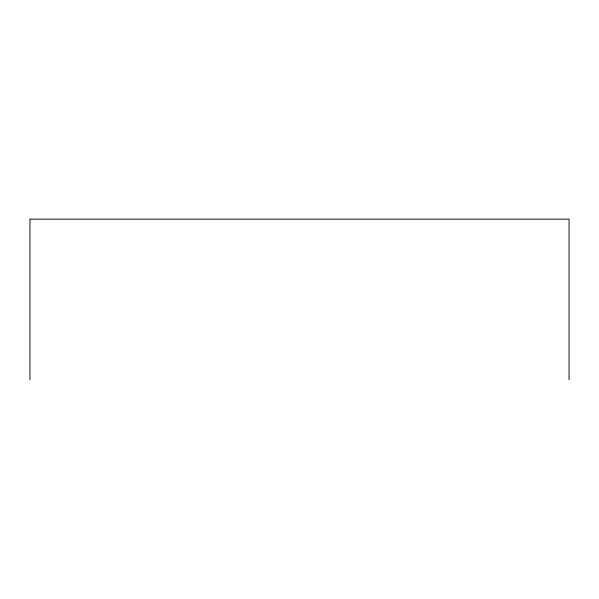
<?xml version="1.0" encoding="UTF-8"?>
<svg xmlns="http://www.w3.org/2000/svg" width="599" height="599" viewBox="0 0 599 599"><rect width="100%" height="100%" fill="white"/><g stroke="black" fill="none" stroke-linecap="round" stroke-linejoin="round"><path stroke-width="0.9" d="M569.05 379.848L569.05 219.152L29.95 219.152L29.95 379.848"/></g></svg>
